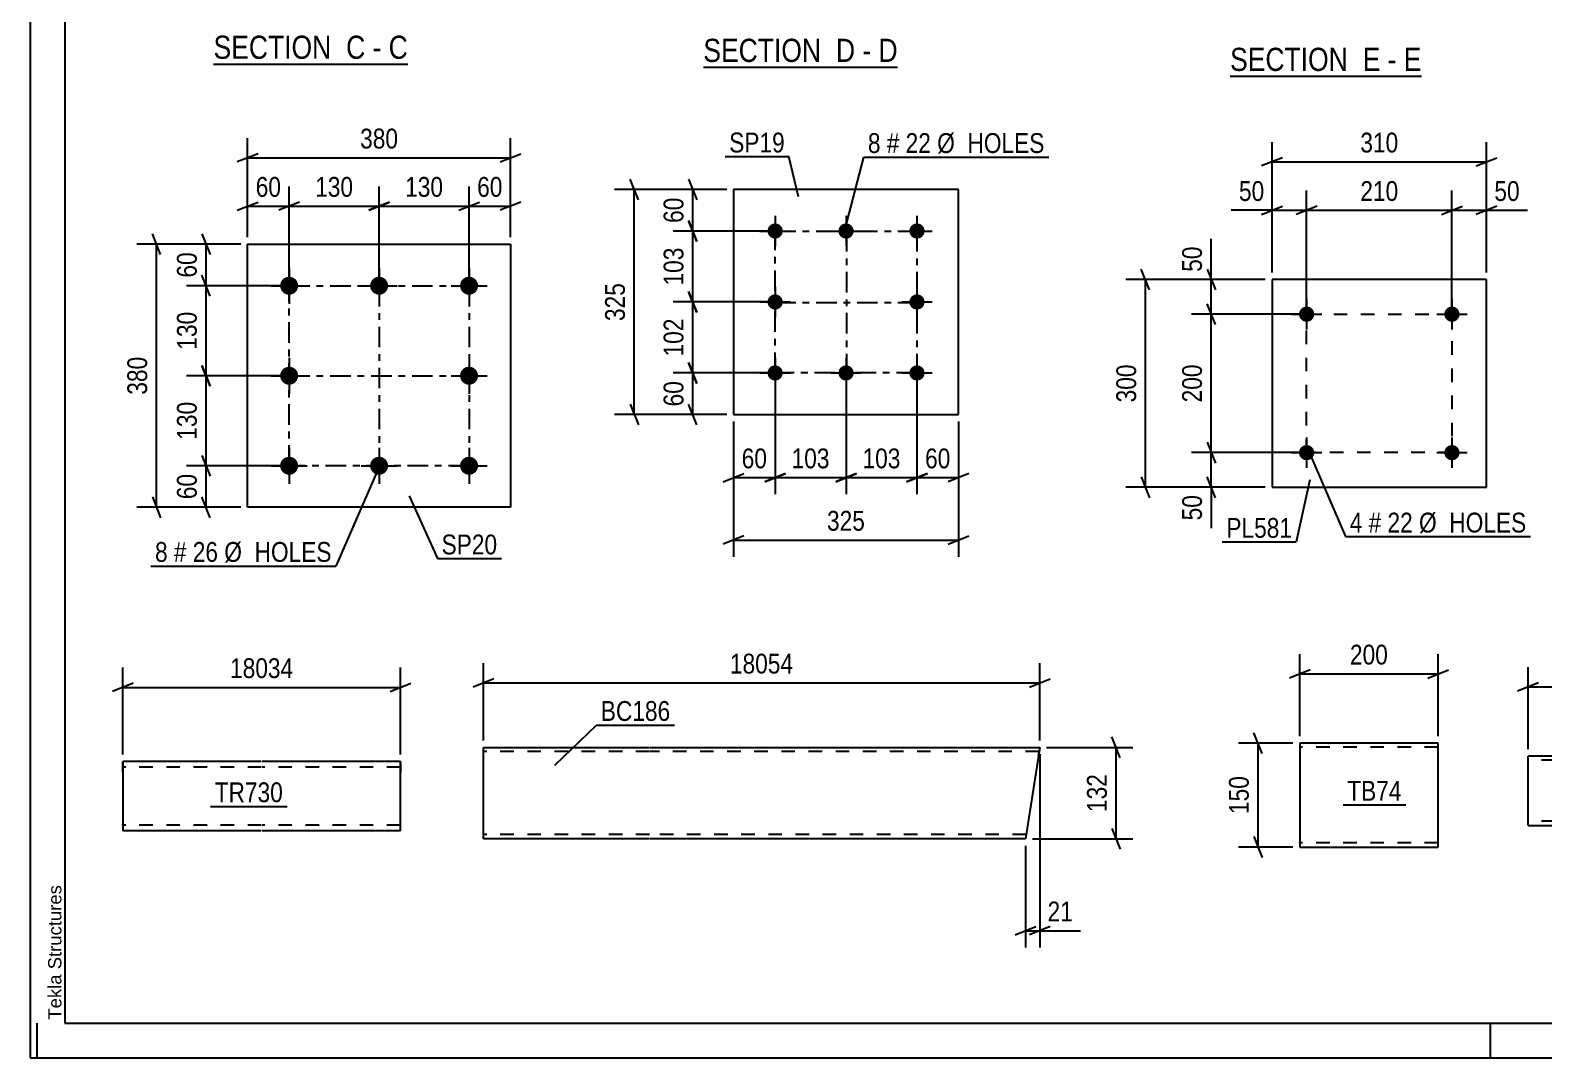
# Model space of a CAD drawing. Header units: millimetres. Extents: x 0 to 841, y 0 to 594.
# Drawn here: x 0 to 218.7, y 0 to 148.4 of the extents above; entities that cross this region are included whole.
import ezdxf

# ---------------------------------------------------------------- set-up
doc = ezdxf.new("R2010")
doc.units = ezdxf.units.MM
doc.linetypes.add('DXK_LINE_DOT2', pattern=[3.9198, 1.9599, -1.9599])
doc.linetypes.add('DXK_LINE_DOT3', pattern=[5.9187, 2.979, -0.9799, 0.9799, -0.9799])
doc.styles.add('Arial', font='ARIAL.TTF', dxfattribs={"height": 0.2})
doc.styles.add('Arial Narrow', font='ARIALN.TTF', dxfattribs={"height": 0.2})

# ---------------------------------------------------------------- blocks, each defined once
blk = doc.blocks.new('Unknown-318884897-18 - 10102')
at = {"color": 6, "linetype": 'Continuous'}
blk.add_line((173.39, 141.76), (201.04, 141.76), dxfattribs=at)
at = {"color": 0, "linetype": 'Continuous'}
blk.add_wipeout([(191.5, 142.51), (191.5, 146.01), (173.39, 146.01), (173.39, 142.51)], dxfattribs=at)
at = {"color": 7, "linetype": 'Continuous', "style": 'Arial Narrow'}
blk.add_text('SECTION ', height=3.34, dxfattribs=at).set_placement((173.39, 142.51))
at = {"color": 0, "linetype": 'Continuous'}
blk.add_wipeout([(195.1, 142.51), (195.1, 146.01), (192.55, 146.01), (192.55, 142.51)], dxfattribs=at)
at = {"color": 7, "linetype": 'Continuous', "style": 'Arial Narrow'}
blk.add_text('E', height=3.34, dxfattribs=at).set_placement((192.55, 142.51))
at = {"color": 0, "linetype": 'Continuous'}
blk.add_wipeout([(197.43, 142.51), (197.43, 146.01), (196.15, 146.01), (196.15, 142.51)], dxfattribs=at)
at = {"color": 7, "linetype": 'Continuous', "style": 'Arial Narrow'}
blk.add_text('-', height=3.34, dxfattribs=at).set_placement((196.15, 142.51))
at = {"color": 0, "linetype": 'Continuous'}
blk.add_wipeout([(201.04, 142.51), (201.04, 146.01), (198.48, 146.01), (198.48, 142.51)], dxfattribs=at)
at = {"color": 7, "linetype": 'Continuous', "style": 'Arial Narrow'}
blk.add_text('E', height=3.34, dxfattribs=at).set_placement((198.48, 142.51))
blk = doc.blocks.new('Unknown-318884897-1133')
at = {"color": 5, "linetype": 'Continuous'}
for p, q in [((0, 594), (0, 0)), ((5, 589), (5, 5)), ((1, 0), (1, 5)), ((5, 5), (836, 5)), ((211, 0), (211, 5)), ((0, 0), (841, 0))]:
    blk.add_line(p, q, dxfattribs=at)
at = {"color": 174, "linetype": 'Continuous', "style": 'Arial'}
blk.add_text('Tekla Structures', height=1.9102, rotation=90, dxfattribs=at).set_placement((4.5, 5.5))
blk = doc.blocks.new('Unknown-318884897-13 - 6899')
at = {"color": 6, "linetype": 'Continuous'}
blk.add_line((26.49, 143.51), (54.56, 143.51), dxfattribs=at)
at = {"color": 0, "linetype": 'Continuous'}
blk.add_wipeout([(44.6, 144.26), (44.6, 147.76), (26.49, 147.76), (26.49, 144.26)], dxfattribs=at)
at = {"color": 7, "linetype": 'Continuous', "style": 'Arial Narrow'}
blk.add_text('SECTION ', height=3.34, dxfattribs=at).set_placement((26.49, 144.26))
at = {"color": 0, "linetype": 'Continuous'}
blk.add_wipeout([(48.42, 144.26), (48.42, 147.76), (45.65, 147.76), (45.65, 144.26)], dxfattribs=at)
at = {"color": 7, "linetype": 'Continuous', "style": 'Arial Narrow'}
blk.add_text('C', height=3.34, dxfattribs=at).set_placement((45.65, 144.26))
at = {"color": 0, "linetype": 'Continuous'}
blk.add_wipeout([(50.74, 144.26), (50.74, 147.76), (49.47, 147.76), (49.47, 144.26)], dxfattribs=at)
at = {"color": 7, "linetype": 'Continuous', "style": 'Arial Narrow'}
blk.add_text('-', height=3.34, dxfattribs=at).set_placement((49.47, 144.26))
at = {"color": 0, "linetype": 'Continuous'}
blk.add_wipeout([(54.56, 144.26), (54.56, 147.76), (51.79, 147.76), (51.79, 144.26)], dxfattribs=at)
at = {"color": 7, "linetype": 'Continuous', "style": 'Arial Narrow'}
blk.add_text('C', height=3.34, dxfattribs=at).set_placement((51.79, 144.26))
blk = doc.blocks.new('Unknown-318884897-14 - 1571')
at = {"color": 6, "linetype": 'Continuous'}
blk.add_line((97.27, 143.06), (125.34, 143.06), dxfattribs=at)
at = {"color": 0, "linetype": 'Continuous'}
blk.add_wipeout([(115.38, 143.81), (115.38, 147.31), (97.27, 147.31), (97.27, 143.81)], dxfattribs=at)
at = {"color": 7, "linetype": 'Continuous', "style": 'Arial Narrow'}
blk.add_text('SECTION ', height=3.34, dxfattribs=at).set_placement((97.27, 143.81))
at = {"color": 0, "linetype": 'Continuous'}
blk.add_wipeout([(119.2, 143.81), (119.2, 147.31), (116.43, 147.31), (116.43, 143.81)], dxfattribs=at)
at = {"color": 7, "linetype": 'Continuous', "style": 'Arial Narrow'}
blk.add_text('D', height=3.34, dxfattribs=at).set_placement((116.43, 143.81))
at = {"color": 0, "linetype": 'Continuous'}
blk.add_wipeout([(121.53, 143.81), (121.53, 147.31), (120.25, 147.31), (120.25, 143.81)], dxfattribs=at)
at = {"color": 7, "linetype": 'Continuous', "style": 'Arial Narrow'}
blk.add_text('-', height=3.34, dxfattribs=at).set_placement((120.25, 143.81))
at = {"color": 0, "linetype": 'Continuous'}
blk.add_wipeout([(125.34, 143.81), (125.34, 147.31), (122.58, 147.31), (122.58, 143.81)], dxfattribs=at)
at = {"color": 7, "linetype": 'Continuous', "style": 'Arial Narrow'}
blk.add_text('D', height=3.34, dxfattribs=at).set_placement((122.58, 143.81))
blk = doc.blocks.new('Part-318884897-6656 - 6617')
at = {"color": 2, "linetype": 'Continuous'}
for p, q in [((31.41, 79.49), (31.41, 117.49)), ((31.41, 117.49), (69.41, 117.49)), ((69.41, 117.49), (69.41, 79.49)), ((69.41, 79.49), (31.41, 79.49))]:
    blk.add_line(p, q, dxfattribs=at)
blk = doc.blocks.new('Bolt-318884897-6651 - 6617')
at = {"linetype": 'Continuous'}
for points in [[(37.41, 112.79, -1), (37.41, 110.19, -1)], [(50.41, 112.79, -1), (50.41, 110.19, -1)], [(63.41, 112.79, -1), (63.41, 110.19, -1)], [(37.41, 99.79, -1), (37.41, 97.19, -1)], [(63.41, 99.79, -1), (63.41, 97.19, -1)], [(37.41, 86.79, -1), (37.41, 84.19, -1)], [(50.41, 86.79, -1), (50.41, 84.19, -1)], [(63.41, 86.79, -1), (63.41, 84.19, -1)]]:
    blk.add_hatch(color=1, dxfattribs=at).paths.add_polyline_path(points)
at = {"color": 1, "linetype": 'Continuous'}
for p, q in [((37.41, 114.09), (37.41, 108.89)), ((50.41, 114.09), (50.41, 108.89)), ((63.41, 114.09), (63.41, 108.89)), ((34.81, 111.49), (40.01, 111.49)), ((47.81, 111.49), (53.01, 111.49)), ((60.81, 111.49), (66.01, 111.49)), ((37.41, 101.09), (37.41, 95.89)), ((63.41, 101.09), (63.41, 95.89)), ((34.81, 98.49), (40.01, 98.49)), ((60.81, 98.49), (66.01, 98.49)), ((37.41, 88.09), (37.41, 82.89)), ((50.41, 88.09), (50.41, 82.89)), ((63.41, 88.09), (63.41, 82.89)), ((34.81, 85.49), (40.01, 85.49)), ((47.81, 85.49), (53.01, 85.49)), ((60.81, 85.49), (66.01, 85.49))]:
    blk.add_line(p, q, dxfattribs=at)
blk = doc.blocks.new('Part-318884897-6588 - 6584')
at = {"color": 2, "linetype": 'Continuous'}
for p, q in [((203.46, 45.43), (183.46, 45.43)), ((183.46, 45.43), (183.46, 30.52)), ((203.46, 31.63), (203.46, 45.43)), ((203.46, 30.43), (203.46, 31.63)), ((183.46, 30.52), (183.46, 30.43)), ((183.46, 30.43), (203.46, 30.43))]:
    blk.add_line(p, q, dxfattribs=at)
at = {"color": 7, "linetype": 'DXK_LINE_DOT2'}
for p, q in [((203.46, 44.83), (183.46, 44.83)), ((183.46, 31.03), (183.46, 31.08)), ((203.46, 31.03), (183.46, 31.03)), ((203.46, 31.08), (203.46, 31.4)), ((203.46, 31.03), (203.46, 31.08))]:
    blk.add_line(p, q, dxfattribs=at)
blk = doc.blocks.new('Part-318884897-10005 - 10004')
at = {"color": 2, "linetype": 'Continuous'}
for p, q in [((65.48, 43.62), (65.48, 44.82)), ((65.48, 44.82), (89.48, 44.82)), ((89.58, 44.82), (145.88, 44.82)), ((145.87, 44.73), (145.69, 43.62)), ((145.88, 44.82), (145.87, 44.73)), ((65.48, 31.71), (65.48, 43.62)), ((145.69, 43.62), (143.81, 31.62)), ((65.48, 31.62), (65.48, 31.71)), ((89.48, 31.62), (65.48, 31.62)), ((143.81, 31.62), (89.58, 31.62))]:
    blk.add_line(p, q, dxfattribs=at)
at = {"color": 7, "linetype": 'DXK_LINE_DOT2'}
for p, q in [((89.48, 44.22), (65.48, 44.22)), ((145.79, 44.22), (89.58, 44.22)), ((145.69, 43.62), (145.83, 44.47)), ((89.48, 32.22), (65.48, 32.22)), ((65.48, 31.71), (65.48, 31.62)), ((143.9, 32.22), (89.58, 32.22))]:
    blk.add_line(p, q, dxfattribs=at)
blk = doc.blocks.new('Bolt-318884897-6445 - 6411')
at = {"linetype": 'Continuous'}
for points in [[(107.64, 120.49, -1), (107.64, 118.29, -1)], [(117.89, 120.49, -1), (117.89, 118.29, -1)], [(128.14, 120.49, -1), (128.14, 118.29, -1)], [(107.64, 110.24, -1), (107.64, 108.04, -1)], [(128.14, 110.24, -1), (128.14, 108.04, -1)], [(107.64, 99.99, -1), (107.64, 97.79, -1)], [(117.89, 99.99, -1), (117.89, 97.79, -1)], [(128.14, 99.99, -1), (128.14, 97.79, -1)]]:
    blk.add_hatch(color=1, dxfattribs=at).paths.add_polyline_path(points)
at = {"color": 1, "linetype": 'Continuous'}
for p, q in [((107.64, 121.59), (107.64, 117.19)), ((117.89, 121.59), (117.89, 117.19)), ((128.14, 121.59), (128.14, 117.19)), ((105.44, 119.39), (109.84, 119.39)), ((115.69, 119.39), (120.09, 119.39)), ((125.94, 119.39), (130.34, 119.39)), ((107.64, 111.34), (107.64, 106.94)), ((128.14, 111.34), (128.14, 106.94)), ((105.44, 109.14), (109.84, 109.14)), ((125.94, 109.14), (130.34, 109.14)), ((107.64, 101.09), (107.64, 96.69)), ((117.89, 101.09), (117.89, 96.69)), ((128.14, 101.09), (128.14, 96.69)), ((105.44, 98.89), (109.84, 98.89)), ((115.69, 98.89), (120.09, 98.89)), ((125.94, 98.89), (130.34, 98.89))]:
    blk.add_line(p, q, dxfattribs=at)
blk = doc.blocks.new('Part-318884897-6450 - 6411')
at = {"color": 2, "linetype": 'Continuous'}
for p, q in [((101.64, 125.39), (101.64, 92.89)), ((134.14, 125.39), (101.64, 125.39)), ((134.14, 92.89), (134.14, 125.39)), ((101.64, 92.89), (134.14, 92.89))]:
    blk.add_line(p, q, dxfattribs=at)
blk = doc.blocks.new('Part-318884897-2173 - 2169')
at = {"color": 2, "linetype": 'Continuous'}
for p, q in [((13.39, 41.18), (13.39, 42.78)), ((13.39, 42.78), (13.39, 42.78)), ((33.39, 42.78), (13.39, 42.78)), ((53.49, 42.78), (33.49, 42.78)), ((53.49, 42.78), (53.49, 41.18)), ((13.39, 41.18), (13.39, 32.78)), ((53.49, 32.78), (53.49, 41.18)), ((13.39, 32.78), (13.39, 32.78)), ((33.39, 32.78), (13.39, 32.78)), ((53.49, 32.78), (33.49, 32.78))]:
    blk.add_line(p, q, dxfattribs=at)
at = {"color": 7, "linetype": 'DXK_LINE_DOT2'}
for p, q in [((13.39, 42.78), (13.39, 32.78)), ((13.39, 42.78), (13.39, 42.78)), ((33.39, 41.98), (13.39, 41.98)), ((13.39, 41.92), (13.39, 41.98)), ((13.39, 41.8), (13.39, 41.92)), ((13.39, 41.75), (13.39, 41.8)), ((13.39, 41.49), (13.39, 41.75)), ((53.49, 41.98), (33.49, 41.98)), ((53.49, 41.18), (53.49, 42.66)), ((13.39, 33.58), (13.39, 33.77)), ((33.39, 33.58), (13.39, 33.58)), ((53.49, 33.58), (33.49, 33.58)), ((53.49, 33.58), (53.49, 33.65)), ((13.39, 32.78), (13.39, 32.78))]:
    blk.add_line(p, q, dxfattribs=at)
blk = doc.blocks.new('Part-318884897-2126 - 2112')
at = {"color": 2, "linetype": 'Continuous'}
for p, q in [((236.04, 43.55), (216.44, 43.55)), ((216.44, 33.64), (216.44, 43.55)), ((236.04, 43.55), (236.04, 34.75)), ((216.44, 33.64), (216.44, 33.55)), ((216.44, 33.55), (236.04, 33.55)), ((236.04, 33.55), (236.04, 34.75))]:
    blk.add_line(p, q, dxfattribs=at)
at = {"color": 7, "linetype": 'DXK_LINE_DOT2'}
for p, q in [((236.04, 42.95), (216.44, 42.95)), ((216.44, 34.15), (216.44, 34.19)), ((236.04, 34.15), (216.44, 34.15)), ((236.04, 34.19), (236.04, 34.52)), ((236.04, 34.15), (236.04, 34.19))]:
    blk.add_line(p, q, dxfattribs=at)
blk = doc.blocks.new('Part-318884897-1908 - 1892')
at = {"color": 2, "linetype": 'Continuous'}
for p, q in [((210.45, 112.38), (179.45, 112.38)), ((179.45, 112.38), (179.45, 82.38)), ((210.45, 82.38), (210.45, 112.38)), ((179.45, 82.38), (210.45, 82.38))]:
    blk.add_line(p, q, dxfattribs=at)
blk = doc.blocks.new('Bolt-318884897-1941 - 1892')
at = {"linetype": 'Continuous'}
for points in [[(185.55, 87.38, -1), (183.35, 87.38, -1)], [(206.55, 87.38, -1), (204.35, 87.38, -1)]]:
    blk.add_hatch(color=1, dxfattribs=at).paths.add_polyline_path(points)
at = {"color": 1, "linetype": 'Continuous'}
for p, q in [((184.45, 89.58), (184.45, 85.18)), ((205.45, 89.58), (205.45, 85.18)), ((182.25, 87.38), (186.65, 87.38)), ((203.25, 87.38), (207.65, 87.38))]:
    blk.add_line(p, q, dxfattribs=at)
blk = doc.blocks.new('Bolt-318884897-1946 - 1892')
at = {"linetype": 'Continuous'}
for points in [[(185.55, 107.38, -1), (183.35, 107.38, -1)], [(206.55, 107.38, -1), (204.35, 107.38, -1)]]:
    blk.add_hatch(color=1, dxfattribs=at).paths.add_polyline_path(points)
at = {"color": 1, "linetype": 'Continuous'}
for p, q in [((184.45, 109.58), (184.45, 105.18)), ((205.45, 109.58), (205.45, 105.18)), ((182.25, 107.38), (186.65, 107.38)), ((203.25, 107.38), (207.65, 107.38))]:
    blk.add_line(p, q, dxfattribs=at)
blk = doc.blocks.new('Rectangle-318884897-6743 - 6617')
at = {"color": 1, "linetype": 'DXK_LINE_DOT3'}
blk.add_lwpolyline([(37.41, 111.49), (63.41, 111.49), (63.41, 85.49), (37.41, 85.49), (37.41, 111.49)], close=True, dxfattribs=at)
blk = doc.blocks.new('Rectangle-318884897-6537 - 6411')
at = {"color": 1, "linetype": 'DXK_LINE_DOT3'}
blk.add_lwpolyline([(107.64, 119.39), (128.14, 119.39), (128.14, 98.89), (107.64, 98.89), (107.64, 119.39)], close=True, dxfattribs=at)
blk = doc.blocks.new('Rectangle-318884897-2055 - 1892')
at = {"color": 1, "linetype": 'DXK_LINE_DOT2'}
blk.add_lwpolyline([(184.45, 107.38), (205.45, 107.38), (205.45, 87.38), (184.45, 87.38), (184.45, 107.38)], close=True, dxfattribs=at)
blk = doc.blocks.new('Line-318884897-6729 - 6617')
at = {"color": 1, "linetype": 'DXK_LINE_DOT3'}
blk.add_line((50.41, 111.49), (50.41, 85.49), dxfattribs=at)
blk = doc.blocks.new('Line-318884897-6523 - 6411')
at = {"color": 1, "linetype": 'DXK_LINE_DOT3'}
blk.add_line((117.94, 119.39), (117.94, 98.89), dxfattribs=at)
blk = doc.blocks.new('Line-318884897-6736 - 6617')
at = {"color": 1, "linetype": 'DXK_LINE_DOT3'}
blk.add_line((37.41, 98.49), (63.41, 98.49), dxfattribs=at)
blk = doc.blocks.new('Line-318884897-6530 - 6411')
at = {"color": 1, "linetype": 'DXK_LINE_DOT3'}
blk.add_line((107.64, 109.09), (128.14, 109.09), dxfattribs=at)
blk = doc.blocks.new('StraightDimension-318884897-6658 - 6617')
at = {"color": 7, "linetype": 'Continuous'}
for p, q in [((31.41, 118.49), (31.41, 132.81)), ((69.41, 118.49), (69.41, 132.81)), ((32.91, 130.56), (29.91, 129.36)), ((31.41, 129.96), (69.41, 129.96)), ((67.91, 129.36), (70.91, 130.56))]:
    blk.add_line(p, q, dxfattribs=at)
at = {"color": 0}
blk.add_wipeout([(53.75, 130.71), (53.75, 134.91), (47.07, 134.91), (47.07, 130.71)], dxfattribs=at)
at = {"color": 3, "style": 'Arial Narrow'}
blk.add_text('380', height=2.863, dxfattribs=at).set_placement((47.67, 131.31))
blk = doc.blocks.new('StraightDimension-318884897-6669 - 6617')
at = {"color": 7, "linetype": 'Continuous'}
for p, q in [((63.41, 112.49), (63.41, 125.83)), ((69.41, 118.49), (69.41, 125.83)), ((61.91, 122.38), (64.91, 123.58)), ((63.41, 122.98), (69.41, 122.98)), ((70.91, 123.58), (67.91, 122.38))]:
    blk.add_line(p, q, dxfattribs=at)
at = {"color": 0}
blk.add_wipeout([(68.84, 123.73), (68.84, 127.93), (63.98, 127.93), (63.98, 123.73)], dxfattribs=at)
at = {"color": 3, "style": 'Arial Narrow'}
blk.add_text('60', height=2.863, dxfattribs=at).set_placement((64.58, 124.33))
blk = doc.blocks.new('StraightDimension-318884897-6679 - 6617')
at = {"color": 7, "linetype": 'Continuous'}
for p, q in [((31.41, 118.49), (31.41, 125.83)), ((37.41, 112.49), (37.41, 125.83)), ((29.91, 122.38), (32.91, 123.58)), ((31.41, 122.98), (37.41, 122.98)), ((38.91, 123.58), (35.91, 122.38))]:
    blk.add_line(p, q, dxfattribs=at)
at = {"color": 0}
blk.add_wipeout([(36.84, 123.73), (36.84, 127.93), (31.98, 127.93), (31.98, 123.73)], dxfattribs=at)
at = {"color": 3, "style": 'Arial Narrow'}
blk.add_text('60', height=2.863, dxfattribs=at).set_placement((32.58, 124.33))
blk = doc.blocks.new('StraightDimension-318884897-6694 - 6617')
at = {"color": 7, "linetype": 'Continuous'}
for p, q in [((18.84, 115.99), (17.64, 118.99)), ((30.41, 117.49), (15.39, 117.49)), ((18.24, 79.49), (18.24, 117.49)), ((17.64, 80.99), (18.84, 77.99)), ((30.41, 79.49), (15.39, 79.49))]:
    blk.add_line(p, q, dxfattribs=at)
at = {"color": 0}
blk.add_wipeout([(17.49, 101.83), (13.29, 101.83), (13.29, 95.15), (17.49, 95.15)], dxfattribs=at)
at = {"color": 3, "style": 'Arial Narrow'}
blk.add_text('380', height=2.863, rotation=90.0002, dxfattribs=at).set_placement((16.89, 95.75))
blk = doc.blocks.new('StraightDimension-318884897-6705 - 6617')
at = {"color": 7, "linetype": 'Continuous'}
for p, q in [((24.81, 118.99), (26.01, 115.99)), ((30.41, 117.49), (22.56, 117.49)), ((25.41, 111.49), (25.41, 117.49)), ((26.01, 109.99), (24.81, 112.99)), ((36.41, 111.49), (22.56, 111.49))]:
    blk.add_line(p, q, dxfattribs=at)
at = {"color": 0}
blk.add_wipeout([(24.66, 116.92), (20.46, 116.92), (20.46, 112.06), (24.66, 112.06)], dxfattribs=at)
at = {"color": 3, "style": 'Arial Narrow'}
blk.add_text('60', height=2.863, rotation=90.0002, dxfattribs=at).set_placement((24.06, 112.66))
blk = doc.blocks.new('StraightDimension-318884897-6715 - 6617')
at = {"color": 7, "linetype": 'Continuous'}
for p, q in [((36.41, 85.49), (22.56, 85.49)), ((24.81, 86.99), (26.01, 83.99)), ((25.41, 79.49), (25.41, 85.49)), ((26.01, 77.99), (24.81, 80.99)), ((30.41, 79.49), (22.56, 79.49))]:
    blk.add_line(p, q, dxfattribs=at)
at = {"color": 0}
blk.add_wipeout([(24.66, 84.92), (20.46, 84.92), (20.46, 80.06), (24.66, 80.06)], dxfattribs=at)
at = {"color": 3, "style": 'Arial Narrow'}
blk.add_text('60', height=2.863, rotation=90.0002, dxfattribs=at).set_placement((24.06, 80.66))
blk = doc.blocks.new('StraightDimension-318884897-9591 - 6617')
at = {"color": 7, "linetype": 'Continuous'}
for p, q in [((37.41, 112.49), (37.41, 125.83)), ((50.41, 112.49), (50.41, 125.83)), ((38.91, 123.58), (35.91, 122.38)), ((37.41, 122.98), (50.41, 122.98)), ((48.91, 122.38), (51.91, 123.58))]:
    blk.add_line(p, q, dxfattribs=at)
at = {"color": 0}
blk.add_wipeout([(47.25, 123.73), (47.25, 127.93), (40.57, 127.93), (40.57, 123.73)], dxfattribs=at)
at = {"color": 3, "style": 'Arial Narrow'}
blk.add_text('130', height=2.863, dxfattribs=at).set_placement((41.17, 124.33))
blk = doc.blocks.new('StraightDimension-318884897-9593 - 6617')
at = {"color": 7, "linetype": 'Continuous'}
for p, q in [((50.41, 112.49), (50.41, 125.83)), ((63.41, 112.49), (63.41, 125.83)), ((51.91, 123.58), (48.91, 122.38)), ((50.41, 122.98), (63.41, 122.98)), ((61.91, 122.38), (64.91, 123.58))]:
    blk.add_line(p, q, dxfattribs=at)
at = {"color": 0}
blk.add_wipeout([(60.25, 123.73), (60.25, 127.93), (53.57, 127.93), (53.57, 123.73)], dxfattribs=at)
at = {"color": 3, "style": 'Arial Narrow'}
blk.add_text('130', height=2.863, dxfattribs=at).set_placement((54.17, 124.33))
blk = doc.blocks.new('StraightDimension-318884897-9613 - 6617')
at = {"color": 7, "linetype": 'Continuous'}
for p, q in [((36.41, 98.49), (22.56, 98.49)), ((26.01, 96.99), (24.81, 99.99)), ((25.41, 85.49), (25.41, 98.49)), ((36.41, 85.49), (22.56, 85.49)), ((24.81, 86.99), (26.01, 83.99))]:
    blk.add_line(p, q, dxfattribs=at)
at = {"color": 0}
blk.add_wipeout([(24.66, 95.33), (20.46, 95.33), (20.46, 88.65), (24.66, 88.65)], dxfattribs=at)
at = {"color": 3, "style": 'Arial Narrow'}
blk.add_text('130', height=2.863, rotation=90.0002, dxfattribs=at).set_placement((24.06, 89.25))
blk = doc.blocks.new('StraightDimension-318884897-9615 - 6617')
at = {"color": 7, "linetype": 'Continuous'}
for p, q in [((26.01, 109.99), (24.81, 112.99)), ((36.41, 111.49), (22.56, 111.49)), ((25.41, 98.49), (25.41, 111.49)), ((36.41, 98.49), (22.56, 98.49)), ((24.81, 99.99), (26.01, 96.99))]:
    blk.add_line(p, q, dxfattribs=at)
at = {"color": 0}
blk.add_wipeout([(24.66, 108.33), (20.46, 108.33), (20.46, 101.65), (24.66, 101.65)], dxfattribs=at)
at = {"color": 3, "style": 'Arial Narrow'}
blk.add_text('130', height=2.863, rotation=90.0002, dxfattribs=at).set_placement((24.06, 102.25))
blk = doc.blocks.new('StraightDimension-318884897-6591 - 6584')
at = {"color": 7, "linetype": 'Continuous'}
for p, q in [((178.04, 43.93), (176.84, 46.93)), ((182.46, 45.43), (174.59, 45.43)), ((177.44, 30.43), (177.44, 45.43)), ((176.84, 31.93), (178.04, 28.93)), ((182.46, 30.43), (174.59, 30.43))]:
    blk.add_line(p, q, dxfattribs=at)
at = {"color": 0}
blk.add_wipeout([(176.69, 41.27), (172.49, 41.27), (172.49, 34.59), (176.69, 34.59)], dxfattribs=at)
at = {"color": 3, "style": 'Arial Narrow'}
blk.add_text('150', height=2.863, rotation=90.0002, dxfattribs=at).set_placement((176.09, 35.19))
blk = doc.blocks.new('StraightDimension-318884897-6602 - 6584')
at = {"color": 7, "linetype": 'Continuous'}
for p, q in [((183.46, 46.43), (183.46, 58.28)), ((203.46, 46.43), (203.46, 58.28)), ((184.96, 56.03), (181.96, 54.83)), ((183.46, 55.43), (203.46, 55.43)), ((201.96, 54.83), (204.96, 56.03))]:
    blk.add_line(p, q, dxfattribs=at)
at = {"color": 0}
blk.add_wipeout([(196.8, 56.18), (196.8, 60.38), (190.11, 60.38), (190.11, 56.18)], dxfattribs=at)
at = {"color": 3, "style": 'Arial Narrow'}
blk.add_text('200', height=2.863, dxfattribs=at).set_placement((190.71, 56.78))
blk = doc.blocks.new('StraightDimension-318884897-10038 - 10004')
at = {"color": 7, "linetype": 'Continuous'}
for p, q in [((157.52, 43.32), (156.32, 46.32)), ((146.88, 44.82), (159.32, 44.82)), ((156.92, 31.62), (156.92, 44.82)), ((156.32, 33.12), (157.52, 30.12)), ((144.81, 31.62), (159.32, 31.62))]:
    blk.add_line(p, q, dxfattribs=at)
at = {"color": 0}
blk.add_wipeout([(156.17, 41.56), (151.97, 41.56), (151.97, 34.88), (156.17, 34.88)], dxfattribs=at)
at = {"color": 3, "style": 'Arial Narrow'}
blk.add_text('132', height=2.863, rotation=90.0002, dxfattribs=at).set_placement((155.57, 35.48))
blk = doc.blocks.new('StraightDimension-318884897-10012 - 10004')
at = {"color": 7, "linetype": 'Continuous'}
for p, q in [((65.48, 45.82), (65.48, 56.98)), ((145.88, 45.82), (145.88, 56.98)), ((66.98, 54.73), (63.98, 53.53)), ((144.38, 53.53), (147.38, 54.73)), ((65.48, 54.13), (145.88, 54.13))]:
    blk.add_line(p, q, dxfattribs=at)
at = {"color": 0}
blk.add_wipeout([(110.85, 54.88), (110.85, 59.08), (100.51, 59.08), (100.51, 54.88)], dxfattribs=at)
at = {"color": 3, "style": 'Arial Narrow'}
blk.add_text('18054', height=2.863, dxfattribs=at).set_placement((101.11, 55.48))
blk = doc.blocks.new('StraightDimension-318884897-10023 - 10004')
at = {"color": 7, "linetype": 'Continuous'}
for p, q in [((145.88, 43.82), (145.88, 15.94)), ((143.81, 30.62), (143.81, 15.94)), ((142.31, 17.74), (145.31, 18.94)), ((143.81, 18.34), (145.88, 18.34)), ((147.38, 18.94), (144.38, 17.74))]:
    blk.add_line(p, q, dxfattribs=at)
at = {"color": 0}
blk.add_wipeout([(151.26, 19.09), (151.26, 23.29), (146.41, 23.29), (146.41, 19.09)], dxfattribs=at)
at = {"color": 7, "linetype": 'Continuous'}
blk.add_line((145.88, 18.34), (151.79, 18.34), dxfattribs=at)
blk.add_line((145.88, 18.34), (151.79, 18.34), dxfattribs=at)
at = {"color": 3, "style": 'Arial Narrow'}
blk.add_text('21', height=2.863, dxfattribs=at).set_placement((147.01, 19.69))
blk = doc.blocks.new('StraightDimension-318884897-6463 - 6411')
at = {"color": 7, "linetype": 'Continuous'}
for p, q in [((107.64, 97.89), (107.64, 81.37)), ((101.64, 91.89), (101.64, 81.37)), ((100.14, 83.17), (103.14, 84.37)), ((101.64, 83.77), (107.64, 83.77)), ((109.14, 84.37), (106.14, 83.17))]:
    blk.add_line(p, q, dxfattribs=at)
at = {"color": 0}
blk.add_wipeout([(107.06, 84.52), (107.06, 88.72), (102.21, 88.72), (102.21, 84.52)], dxfattribs=at)
at = {"color": 3, "style": 'Arial Narrow'}
blk.add_text('60', height=2.863, dxfattribs=at).set_placement((102.81, 85.12))
blk = doc.blocks.new('StraightDimension-318884897-6473 - 6411')
at = {"color": 7, "linetype": 'Continuous'}
for p, q in [((128.14, 97.89), (128.14, 81.37)), ((134.14, 91.89), (134.14, 81.37)), ((126.64, 83.17), (129.64, 84.37)), ((128.14, 83.77), (134.14, 83.77)), ((135.64, 84.37), (132.64, 83.17))]:
    blk.add_line(p, q, dxfattribs=at)
at = {"color": 0}
blk.add_wipeout([(133.56, 84.52), (133.56, 88.72), (128.71, 88.72), (128.71, 84.52)], dxfattribs=at)
at = {"color": 3, "style": 'Arial Narrow'}
blk.add_text('60', height=2.863, dxfattribs=at).set_placement((129.31, 85.12))
blk = doc.blocks.new('StraightDimension-318884897-6452 - 6411')
at = {"color": 7, "linetype": 'Continuous'}
for p, q in [((87.88, 123.89), (86.68, 126.89)), ((100.64, 125.39), (84.43, 125.39)), ((87.28, 92.89), (87.28, 125.39)), ((86.68, 94.39), (87.88, 91.39)), ((100.64, 92.89), (84.43, 92.89))]:
    blk.add_line(p, q, dxfattribs=at)
at = {"color": 0}
blk.add_wipeout([(86.53, 112.48), (82.33, 112.48), (82.33, 105.79), (86.53, 105.79)], dxfattribs=at)
at = {"color": 3, "style": 'Arial Narrow'}
blk.add_text('325', height=2.863, rotation=90.0002, dxfattribs=at).set_placement((85.93, 106.39))
blk = doc.blocks.new('StraightDimension-318884897-6488 - 6411')
at = {"color": 7, "linetype": 'Continuous'}
for p, q in [((101.64, 91.89), (101.64, 72.36)), ((134.14, 91.89), (134.14, 72.36)), ((103.14, 75.36), (100.14, 74.16)), ((101.64, 74.76), (134.14, 74.76)), ((132.64, 74.16), (135.64, 75.36))]:
    blk.add_line(p, q, dxfattribs=at)
at = {"color": 0}
blk.add_wipeout([(121.23, 75.51), (121.23, 79.71), (114.54, 79.71), (114.54, 75.51)], dxfattribs=at)
at = {"color": 3, "style": 'Arial Narrow'}
blk.add_text('325', height=2.863, dxfattribs=at).set_placement((115.14, 76.11))
blk = doc.blocks.new('StraightDimension-318884897-6503 - 6411')
at = {"color": 7, "linetype": 'Continuous'}
for p, q in [((106.64, 98.89), (92.89, 98.89)), ((95.14, 100.39), (96.34, 97.39)), ((95.74, 92.89), (95.74, 98.89)), ((96.34, 91.39), (95.14, 94.39)), ((100.64, 92.89), (92.89, 92.89))]:
    blk.add_line(p, q, dxfattribs=at)
at = {"color": 0}
blk.add_wipeout([(94.99, 98.31), (90.79, 98.31), (90.79, 93.46), (94.99, 93.46)], dxfattribs=at)
at = {"color": 3, "style": 'Arial Narrow'}
blk.add_text('60', height=2.863, rotation=90.0002, dxfattribs=at).set_placement((94.39, 94.06))
blk = doc.blocks.new('StraightDimension-318884897-9637 - 6411')
at = {"color": 7, "linetype": 'Continuous'}
for p, q in [((117.89, 97.89), (117.89, 81.37)), ((128.14, 97.89), (128.14, 81.37)), ((116.39, 83.17), (119.39, 84.37)), ((117.89, 83.77), (128.14, 83.77)), ((129.64, 84.37), (126.64, 83.17))]:
    blk.add_line(p, q, dxfattribs=at)
at = {"color": 0}
blk.add_wipeout([(126.35, 84.52), (126.35, 88.72), (119.67, 88.72), (119.67, 84.52)], dxfattribs=at)
at = {"color": 3, "style": 'Arial Narrow'}
blk.add_text('103', height=2.863, dxfattribs=at).set_placement((120.27, 85.12))
blk = doc.blocks.new('StraightDimension-318884897-6513 - 6411')
at = {"color": 7, "linetype": 'Continuous'}
for p, q in [((95.14, 126.89), (96.34, 123.89)), ((100.64, 125.39), (92.89, 125.39)), ((95.74, 119.39), (95.74, 125.39)), ((96.34, 117.89), (95.14, 120.89)), ((106.64, 119.39), (92.89, 119.39))]:
    blk.add_line(p, q, dxfattribs=at)
at = {"color": 0}
blk.add_wipeout([(94.99, 124.81), (90.79, 124.81), (90.79, 119.96), (94.99, 119.96)], dxfattribs=at)
at = {"color": 3, "style": 'Arial Narrow'}
blk.add_text('60', height=2.863, rotation=90.0002, dxfattribs=at).set_placement((94.39, 120.56))
blk = doc.blocks.new('StraightDimension-318884897-9635 - 6411')
at = {"color": 7, "linetype": 'Continuous'}
for p, q in [((107.64, 97.89), (107.64, 81.37)), ((117.89, 97.89), (117.89, 81.37)), ((106.14, 83.17), (109.14, 84.37)), ((107.64, 83.77), (117.89, 83.77)), ((119.39, 84.37), (116.39, 83.17))]:
    blk.add_line(p, q, dxfattribs=at)
at = {"color": 0}
blk.add_wipeout([(116.1, 84.52), (116.1, 88.72), (109.42, 88.72), (109.42, 84.52)], dxfattribs=at)
at = {"color": 3, "style": 'Arial Narrow'}
blk.add_text('103', height=2.863, dxfattribs=at).set_placement((110.02, 85.12))
blk = doc.blocks.new('StraightDimension-318884897-9657 - 6411')
at = {"color": 7, "linetype": 'Continuous'}
for p, q in [((95.14, 110.64), (96.34, 107.64)), ((106.64, 109.14), (92.89, 109.14)), ((95.74, 98.89), (95.74, 109.14)), ((106.64, 98.89), (92.89, 98.89)), ((96.34, 97.39), (95.14, 100.39))]:
    blk.add_line(p, q, dxfattribs=at)
at = {"color": 0}
blk.add_wipeout([(94.99, 107.35), (90.79, 107.35), (90.79, 100.67), (94.99, 100.67)], dxfattribs=at)
at = {"color": 3, "style": 'Arial Narrow'}
blk.add_text('102', height=2.863, rotation=90.0002, dxfattribs=at).set_placement((94.39, 101.27))
blk = doc.blocks.new('StraightDimension-318884897-9659 - 6411')
at = {"color": 7, "linetype": 'Continuous'}
for p, q in [((95.14, 120.89), (96.34, 117.89)), ((106.64, 119.39), (92.89, 119.39)), ((95.74, 109.14), (95.74, 119.39)), ((96.34, 107.64), (95.14, 110.64)), ((106.64, 109.14), (92.89, 109.14))]:
    blk.add_line(p, q, dxfattribs=at)
at = {"color": 0}
blk.add_wipeout([(94.99, 117.6), (90.79, 117.6), (90.79, 110.92), (94.99, 110.92)], dxfattribs=at)
at = {"color": 3, "style": 'Arial Narrow'}
blk.add_text('103', height=2.863, rotation=90.0002, dxfattribs=at).set_placement((94.39, 111.52))
blk = doc.blocks.new('StraightDimension-318884897-2252 - 2169')
at = {"color": 7, "linetype": 'Continuous'}
for p, q in [((13.39, 43.78), (13.39, 56.33)), ((53.49, 43.78), (53.49, 56.33)), ((14.89, 54.08), (11.89, 52.88)), ((13.39, 53.48), (53.49, 53.48)), ((51.99, 52.88), (54.99, 54.08))]:
    blk.add_line(p, q, dxfattribs=at)
at = {"color": 0}
blk.add_wipeout([(38.61, 54.23), (38.61, 58.43), (28.27, 58.43), (28.27, 54.23)], dxfattribs=at)
at = {"color": 3, "style": 'Arial Narrow'}
blk.add_text('18034', height=2.863, dxfattribs=at).set_placement((28.87, 54.83))
blk = doc.blocks.new('StraightDimension-318884897-2128 - 2112')
at = {"color": 7, "linetype": 'Continuous'}
for p, q in [((216.44, 44.55), (216.44, 56.4)), ((236.04, 44.55), (236.04, 56.4)), ((217.94, 54.15), (214.94, 52.95)), ((216.44, 53.55), (236.04, 53.55)), ((234.54, 52.95), (237.54, 54.15))]:
    blk.add_line(p, q, dxfattribs=at)
at = {"color": 0}
blk.add_wipeout([(229.58, 54.3), (229.58, 58.5), (222.89, 58.5), (222.89, 54.3)], dxfattribs=at)
at = {"color": 3, "style": 'Arial Narrow'}
blk.add_text('196', height=2.863, dxfattribs=at).set_placement((223.49, 54.9))
blk = doc.blocks.new('StraightDimension-318884897-1991 - 1892')
at = {"color": 7, "linetype": 'Continuous'}
for p, q in [((161.76, 110.88), (160.56, 113.88)), ((178.45, 112.38), (158.31, 112.38)), ((161.16, 82.38), (161.16, 112.38)), ((160.56, 83.88), (161.76, 80.88)), ((178.45, 82.38), (158.31, 82.38))]:
    blk.add_line(p, q, dxfattribs=at)
at = {"color": 0}
blk.add_wipeout([(160.41, 100.72), (156.21, 100.72), (156.21, 94.04), (160.41, 94.04)], dxfattribs=at)
at = {"color": 3, "style": 'Arial Narrow'}
blk.add_text('300', height=2.863, rotation=90.0002, dxfattribs=at).set_placement((159.81, 94.64))
blk = doc.blocks.new('StraightDimension-318884897-1948 - 1892')
at = {"color": 7, "linetype": 'Continuous'}
for p, q in [((170.07, 113.88), (171.27, 110.88)), ((178.45, 112.38), (167.82, 112.38)), ((170.67, 107.38), (170.67, 112.38)), ((183.45, 107.38), (167.82, 107.38)), ((171.27, 105.88), (170.07, 108.88))]:
    blk.add_line(p, q, dxfattribs=at)
at = {"color": 0}
blk.add_wipeout([(169.92, 117.76), (165.72, 117.76), (165.72, 112.9), (169.92, 112.9)], dxfattribs=at)
at = {"color": 7, "linetype": 'Continuous'}
blk.add_line((170.67, 112.38), (170.67, 118.28), dxfattribs=at)
blk.add_line((170.67, 112.38), (170.67, 118.28), dxfattribs=at)
at = {"color": 3, "style": 'Arial Narrow'}
blk.add_text('50', height=2.863, rotation=90.0002, dxfattribs=at).set_placement((169.32, 113.5))
blk = doc.blocks.new('StraightDimension-318884897-1961 - 1892')
at = {"color": 7, "linetype": 'Continuous'}
for p, q in [((183.45, 107.38), (167.82, 107.38)), ((171.27, 105.88), (170.07, 108.88)), ((170.67, 87.38), (170.67, 107.38)), ((170.07, 88.88), (171.27, 85.88)), ((183.45, 87.38), (167.82, 87.38))]:
    blk.add_line(p, q, dxfattribs=at)
at = {"color": 0}
blk.add_wipeout([(169.92, 100.72), (165.72, 100.72), (165.72, 94.04), (169.92, 94.04)], dxfattribs=at)
at = {"color": 3, "style": 'Arial Narrow'}
blk.add_text('200', height=2.863, rotation=90.0002, dxfattribs=at).set_placement((169.32, 94.64))
blk = doc.blocks.new('StraightDimension-318884897-1977 - 1892')
at = {"color": 7, "linetype": 'Continuous'}
for p, q in [((170.07, 88.88), (171.27, 85.88)), ((183.45, 87.38), (167.82, 87.38)), ((170.67, 82.38), (170.67, 87.38)), ((171.27, 80.88), (170.07, 83.88)), ((178.45, 82.38), (167.82, 82.38))]:
    blk.add_line(p, q, dxfattribs=at)
at = {"color": 0}
blk.add_wipeout([(169.92, 81.85), (165.72, 81.85), (165.72, 77), (169.92, 77)], dxfattribs=at)
at = {"color": 7, "linetype": 'Continuous'}
blk.add_line((170.67, 82.38), (170.67, 76.47), dxfattribs=at)
blk.add_line((170.67, 82.38), (170.67, 76.47), dxfattribs=at)
at = {"color": 3, "style": 'Arial Narrow'}
blk.add_text('50', height=2.863, rotation=90.0002, dxfattribs=at).set_placement((169.32, 77.6))
blk = doc.blocks.new('StraightDimension-318884897-2002 - 1892')
at = {"color": 7, "linetype": 'Continuous'}
for p, q in [((179.45, 113.38), (179.45, 132.23)), ((210.45, 113.38), (210.45, 132.23)), ((180.95, 129.98), (177.95, 128.78)), ((179.45, 129.38), (210.45, 129.38)), ((208.95, 128.78), (211.95, 129.98))]:
    blk.add_line(p, q, dxfattribs=at)
at = {"color": 0}
blk.add_wipeout([(198.3, 130.13), (198.3, 134.33), (191.61, 134.33), (191.61, 130.13)], dxfattribs=at)
at = {"color": 3, "style": 'Arial Narrow'}
blk.add_text('310', height=2.863, dxfattribs=at).set_placement((192.21, 130.73))
blk = doc.blocks.new('StraightDimension-318884897-2013 - 1892')
at = {"color": 7, "linetype": 'Continuous'}
for p, q in [((205.45, 108.38), (205.45, 125.23)), ((210.45, 113.38), (210.45, 125.23)), ((203.95, 121.78), (206.95, 122.98)), ((211.95, 122.98), (208.95, 121.78)), ((205.45, 122.38), (210.45, 122.38))]:
    blk.add_line(p, q, dxfattribs=at)
at = {"color": 0}
blk.add_wipeout([(215.83, 123.13), (215.83, 127.33), (210.98, 127.33), (210.98, 123.13)], dxfattribs=at)
at = {"color": 7, "linetype": 'Continuous'}
blk.add_line((210.45, 122.38), (216.36, 122.38), dxfattribs=at)
blk.add_line((210.45, 122.38), (216.36, 122.38), dxfattribs=at)
at = {"color": 3, "style": 'Arial Narrow'}
blk.add_text('50', height=2.863, dxfattribs=at).set_placement((211.58, 123.73))
blk = doc.blocks.new('StraightDimension-318884897-2026 - 1892')
at = {"color": 7, "linetype": 'Continuous'}
for p, q in [((184.45, 108.38), (184.45, 125.23)), ((205.45, 108.38), (205.45, 125.23)), ((185.95, 122.98), (182.95, 121.78)), ((203.95, 121.78), (206.95, 122.98)), ((184.45, 122.38), (205.45, 122.38))]:
    blk.add_line(p, q, dxfattribs=at)
at = {"color": 0}
blk.add_wipeout([(198.3, 123.13), (198.3, 127.33), (191.61, 127.33), (191.61, 123.13)], dxfattribs=at)
at = {"color": 3, "style": 'Arial Narrow'}
blk.add_text('210', height=2.863, dxfattribs=at).set_placement((192.21, 123.73))
blk = doc.blocks.new('StraightDimension-318884897-2042 - 1892')
at = {"color": 7, "linetype": 'Continuous'}
for p, q in [((179.45, 113.38), (179.45, 125.23)), ((184.45, 108.38), (184.45, 125.23)), ((177.95, 121.78), (180.95, 122.98)), ((185.95, 122.98), (182.95, 121.78)), ((179.45, 122.38), (184.45, 122.38))]:
    blk.add_line(p, q, dxfattribs=at)
at = {"color": 0}
blk.add_wipeout([(178.93, 123.13), (178.93, 127.33), (174.07, 127.33), (174.07, 123.13)], dxfattribs=at)
at = {"color": 7, "linetype": 'Continuous'}
blk.add_line((179.45, 122.38), (173.55, 122.38), dxfattribs=at)
blk.add_line((179.45, 122.38), (173.55, 122.38), dxfattribs=at)
at = {"color": 3, "style": 'Arial Narrow'}
blk.add_text('50', height=2.863, dxfattribs=at).set_placement((174.67, 123.73))
blk = doc.blocks.new('Mark-318884897-6647 - 6617')
at = {"color": 0}
blk.add_wipeout([(19.85, 71.61), (19.85, 74.61), (18.03, 74.61), (18.03, 71.61)], dxfattribs=at)
blk.add_wipeout([(19.85, 71.61), (19.85, 74.61), (18.03, 74.61), (18.03, 71.61)], dxfattribs=at)
blk.add_wipeout([(22.58, 71.61), (22.58, 74.61), (20.75, 74.61), (20.75, 71.61)], dxfattribs=at)
blk.add_wipeout([(22.58, 71.61), (22.58, 74.61), (20.75, 74.61), (20.75, 71.61)], dxfattribs=at)
at = {"color": 3, "style": 'Arial Narrow'}
blk.add_text('8', height=2.86, dxfattribs=at).set_placement((18.03, 71.61))
at = {"color": 0}
blk.add_wipeout([(27.14, 71.61), (27.14, 74.61), (23.48, 74.61), (23.48, 71.61)], dxfattribs=at)
blk.add_wipeout([(27.14, 71.61), (27.14, 74.61), (23.48, 74.61), (23.48, 71.61)], dxfattribs=at)
at = {"color": 3, "style": 'Arial Narrow'}
blk.add_text('#', height=2.86, dxfattribs=at).set_placement((20.75, 71.61))
at = {"color": 0}
blk.add_wipeout([(43.57, 71.61), (43.57, 74.61), (28.04, 74.61), (28.04, 71.61)], dxfattribs=at)
blk.add_wipeout([(43.57, 71.61), (43.57, 74.61), (28.04, 74.61), (28.04, 71.61)], dxfattribs=at)
at = {"color": 7, "linetype": 'Continuous'}
for p in [(50.36, 85.26), (17.43, 71.01)]:
    blk.add_line(p, (44.17, 71.01), dxfattribs=at)
at = {"color": 3, "style": 'Arial Narrow'}
for s, p in [('26', (23.48, 71.61)), ('Ø  HOLES', (28.04, 71.61))]:
    blk.add_text(s, height=2.863, dxfattribs=at).set_placement(p)
blk = doc.blocks.new('Mark-318884897-6652 - 6617')
at = {"color": 0}
blk.add_wipeout([(67.48, 72.69), (67.48, 75.69), (59.44, 75.69), (59.44, 72.69)], dxfattribs=at)
blk.add_wipeout([(67.48, 72.69), (67.48, 75.69), (59.44, 75.69), (59.44, 72.69)], dxfattribs=at)
at = {"color": 30, "linetype": 'Continuous'}
for p, q in [((54.77, 81.15), (58.84, 72.09)), ((58.84, 72.09), (68.08, 72.09))]:
    blk.add_line(p, q, dxfattribs=at)
at = {"color": 3, "style": 'Arial Narrow'}
blk.add_text('SP20', height=2.863, dxfattribs=at).set_placement((59.44, 72.69))
blk = doc.blocks.new('Mark-318884897-6586 - 6584')
at = {"color": 0}
blk.add_wipeout([(198.18, 37.11), (198.18, 40.11), (190.32, 40.11), (190.32, 37.11)], dxfattribs=at)
blk.add_wipeout([(198.18, 37.11), (198.18, 40.11), (190.32, 40.11), (190.32, 37.11)], dxfattribs=at)
at = {"color": 30, "linetype": 'Continuous'}
blk.add_line((189.72, 36.51), (198.78, 36.51), dxfattribs=at)
at = {"color": 3, "style": 'Arial Narrow'}
blk.add_text('TB74', height=2.863, dxfattribs=at).set_placement((190.32, 37.11))
blk = doc.blocks.new('Mark-318884897-10778 - 10004')
at = {"color": 0}
blk.add_wipeout([(92.5, 48.64), (92.5, 51.64), (82.45, 51.64), (82.45, 48.64)], dxfattribs=at)
blk.add_wipeout([(92.5, 48.64), (92.5, 51.64), (82.45, 51.64), (82.45, 48.64)], dxfattribs=at)
at = {"color": 30, "linetype": 'Continuous'}
for p, q in [((75.82, 42.23), (81.85, 48.04)), ((81.85, 48.04), (93.1, 48.04))]:
    blk.add_line(p, q, dxfattribs=at)
at = {"color": 3, "style": 'Arial Narrow'}
blk.add_text('BC186', height=2.863, dxfattribs=at).set_placement((82.45, 48.64))
blk = doc.blocks.new('Mark-318884897-6441 - 6411')
at = {"color": 0}
blk.add_wipeout([(122.88, 130.66), (122.88, 133.66), (121.05, 133.66), (121.05, 130.66)], dxfattribs=at)
blk.add_wipeout([(122.88, 130.66), (122.88, 133.66), (121.05, 133.66), (121.05, 130.66)], dxfattribs=at)
at = {"color": 7, "linetype": 'Continuous'}
blk.add_line((117.7, 119.51), (120.45, 130.06), dxfattribs=at)
at = {"color": 0}
blk.add_wipeout([(125.6, 130.66), (125.6, 133.66), (123.78, 133.66), (123.78, 130.66)], dxfattribs=at)
blk.add_wipeout([(125.6, 130.66), (125.6, 133.66), (123.78, 133.66), (123.78, 130.66)], dxfattribs=at)
at = {"color": 3, "style": 'Arial Narrow'}
blk.add_text('8', height=2.86, dxfattribs=at).set_placement((121.05, 130.66))
at = {"color": 0}
blk.add_wipeout([(130.16, 130.66), (130.16, 133.66), (126.5, 133.66), (126.5, 130.66)], dxfattribs=at)
blk.add_wipeout([(130.16, 130.66), (130.16, 133.66), (126.5, 133.66), (126.5, 130.66)], dxfattribs=at)
at = {"color": 3, "style": 'Arial Narrow'}
blk.add_text('#', height=2.86, dxfattribs=at).set_placement((123.78, 130.66))
at = {"color": 0}
blk.add_wipeout([(146.59, 130.66), (146.59, 133.66), (131.06, 133.66), (131.06, 130.66)], dxfattribs=at)
blk.add_wipeout([(146.59, 130.66), (146.59, 133.66), (131.06, 133.66), (131.06, 130.66)], dxfattribs=at)
at = {"color": 7, "linetype": 'Continuous'}
blk.add_line((120.45, 130.06), (147.19, 130.06), dxfattribs=at)
at = {"color": 3, "style": 'Arial Narrow'}
for s, p in [('22', (126.5, 130.66)), ('Ø  HOLES', (131.06, 130.66))]:
    blk.add_text(s, height=2.863, dxfattribs=at).set_placement(p)
blk = doc.blocks.new('Mark-318884897-6446 - 6411')
at = {"color": 0}
blk.add_wipeout([(109.04, 130.74), (109.04, 133.74), (101, 133.74), (101, 130.74)], dxfattribs=at)
blk.add_wipeout([(109.04, 130.74), (109.04, 133.74), (101, 133.74), (101, 130.74)], dxfattribs=at)
at = {"color": 30, "linetype": 'Continuous'}
for p in [(100.4, 130.14), (111.04, 124.34)]:
    blk.add_line(p, (109.64, 130.14), dxfattribs=at)
at = {"color": 3, "style": 'Arial Narrow'}
blk.add_text('SP19', height=2.863, dxfattribs=at).set_placement((101, 130.74))
blk = doc.blocks.new('Mark-318884897-2171 - 2169')
at = {"color": 0}
blk.add_wipeout([(36.51, 36.9), (36.51, 39.9), (26.65, 39.9), (26.65, 36.9)], dxfattribs=at)
blk.add_wipeout([(36.51, 36.9), (36.51, 39.9), (26.65, 39.9), (26.65, 36.9)], dxfattribs=at)
at = {"color": 30, "linetype": 'Continuous'}
blk.add_line((26.05, 36.3), (37.11, 36.3), dxfattribs=at)
at = {"color": 3, "style": 'Arial Narrow'}
blk.add_text('TR730', height=2.863, dxfattribs=at).set_placement((26.65, 36.9))
blk = doc.blocks.new('MarkSet-318884897-2102 - 1892')
at = {"color": 0}
blk.add_wipeout([(192.5, 75.85), (192.5, 78.85), (190.68, 78.85), (190.68, 75.85)], dxfattribs=at)
blk.add_wipeout([(192.5, 75.85), (192.5, 78.85), (190.68, 78.85), (190.68, 75.85)], dxfattribs=at)
at = {"color": 7, "linetype": 'Continuous'}
blk.add_line((184.73, 87.66), (190.08, 75.25), dxfattribs=at)
at = {"color": 0}
blk.add_wipeout([(195.23, 75.85), (195.23, 78.85), (193.4, 78.85), (193.4, 75.85)], dxfattribs=at)
blk.add_wipeout([(195.23, 75.85), (195.23, 78.85), (193.4, 78.85), (193.4, 75.85)], dxfattribs=at)
at = {"color": 3, "style": 'Arial Narrow'}
blk.add_text('4', height=2.86, dxfattribs=at).set_placement((190.68, 75.85))
at = {"color": 0}
blk.add_wipeout([(199.79, 75.85), (199.79, 78.85), (196.13, 78.85), (196.13, 75.85)], dxfattribs=at)
blk.add_wipeout([(199.79, 75.85), (199.79, 78.85), (196.13, 78.85), (196.13, 75.85)], dxfattribs=at)
at = {"color": 3, "style": 'Arial Narrow'}
blk.add_text('#', height=2.86, dxfattribs=at).set_placement((193.4, 75.85))
at = {"color": 0}
blk.add_wipeout([(216.21, 75.85), (216.21, 78.85), (200.69, 78.85), (200.69, 75.85)], dxfattribs=at)
blk.add_wipeout([(216.21, 75.85), (216.21, 78.85), (200.69, 78.85), (200.69, 75.85)], dxfattribs=at)
at = {"color": 7, "linetype": 'Continuous'}
blk.add_line((190.08, 75.25), (216.81, 75.25), dxfattribs=at)
at = {"color": 3, "style": 'Arial Narrow'}
for s, p in [('22', (196.13, 75.85)), ('Ø  HOLES', (200.69, 75.85))]:
    blk.add_text(s, height=2.863, dxfattribs=at).set_placement(p)
blk = doc.blocks.new('Mark-318884897-1904 - 1892')
at = {"color": 0}
blk.add_wipeout([(182.35, 75.08), (182.35, 78.08), (172.85, 78.08), (172.85, 75.08)], dxfattribs=at)
blk.add_wipeout([(182.35, 75.08), (182.35, 78.08), (172.85, 78.08), (172.85, 75.08)], dxfattribs=at)
at = {"color": 30, "linetype": 'Continuous'}
for p in [(184.9, 83.45), (172.25, 74.48)]:
    blk.add_line(p, (182.95, 74.48), dxfattribs=at)
at = {"color": 3, "style": 'Arial Narrow'}
blk.add_text('PL581', height=2.863, dxfattribs=at).set_placement((172.85, 75.08))

msp = doc.modelspace()

# ---------------------------------------------------------------- block references
for name in ['Unknown-318884897-18 - 10102', 'Part-318884897-6450 - 6411', 'Bolt-318884897-6445 - 6411', 'Rectangle-318884897-6537 - 6411', 'Line-318884897-6523 - 6411', 'Part-318884897-6656 - 6617', 'Bolt-318884897-6651 - 6617', 'Part-318884897-1908 - 1892', 'Rectangle-318884897-6743 - 6617', 'Line-318884897-6729 - 6617', 'Bolt-318884897-1946 - 1892', 'Line-318884897-6530 - 6411', 'Rectangle-318884897-2055 - 1892', 'Line-318884897-6736 - 6617', 'Bolt-318884897-1941 - 1892', 'Part-318884897-10005 - 10004', 'Part-318884897-6588 - 6584', 'Part-318884897-2173 - 2169', 'Part-318884897-2126 - 2112']:
    msp.add_blockref(name, (0, 0))

# ---------------------------------------------------------------- next in the draw order: block references
msp.add_blockref('Unknown-318884897-1133', (0, 0))

# ---------------------------------------------------------------- next in the draw order: block references
for name in ['Unknown-318884897-13 - 6899', 'Unknown-318884897-14 - 1571', 'StraightDimension-318884897-6658 - 6617', 'Mark-318884897-6441 - 6411', 'StraightDimension-318884897-1991 - 1892', 'StraightDimension-318884897-6463 - 6411', 'StraightDimension-318884897-6473 - 6411', 'MarkSet-318884897-2102 - 1892', 'Mark-318884897-6652 - 6617', 'StraightDimension-318884897-2252 - 2169', 'StraightDimension-318884897-2128 - 2112', 'StraightDimension-318884897-10038 - 10004', 'StraightDimension-318884897-6591 - 6584', 'Mark-318884897-2171 - 2169', 'Mark-318884897-6586 - 6584']:
    msp.add_blockref(name, (0, 0))

# ---------------------------------------------------------------- next in the draw order: block references
for name in ['StraightDimension-318884897-6679 - 6617', 'StraightDimension-318884897-6669 - 6617', 'StraightDimension-318884897-6452 - 6411', 'StraightDimension-318884897-1948 - 1892', 'StraightDimension-318884897-10012 - 10004', 'StraightDimension-318884897-6602 - 6584', 'StraightDimension-318884897-10023 - 10004']:
    msp.add_blockref(name, (0, 0))

# ---------------------------------------------------------------- next in the draw order: block references
for name in ['StraightDimension-318884897-2002 - 1892', 'StraightDimension-318884897-6513 - 6411', 'StraightDimension-318884897-6694 - 6617', 'StraightDimension-318884897-1961 - 1892', 'StraightDimension-318884897-6488 - 6411', 'Mark-318884897-10778 - 10004']:
    msp.add_blockref(name, (0, 0))

# ---------------------------------------------------------------- next in the draw order: block references
for name in ['Mark-318884897-6446 - 6411', 'StraightDimension-318884897-2013 - 1892', 'StraightDimension-318884897-6705 - 6617', 'StraightDimension-318884897-6503 - 6411', 'StraightDimension-318884897-9637 - 6411', 'StraightDimension-318884897-1977 - 1892', 'StraightDimension-318884897-6715 - 6617']:
    msp.add_blockref(name, (0, 0))

# ---------------------------------------------------------------- next in the draw order: block references
for name in ['StraightDimension-318884897-9591 - 6617', 'StraightDimension-318884897-2026 - 1892', 'StraightDimension-318884897-9613 - 6617', 'StraightDimension-318884897-9635 - 6411', 'Mark-318884897-1904 - 1892']:
    msp.add_blockref(name, (0, 0))

# ---------------------------------------------------------------- next in the draw order: block references
for name in ['StraightDimension-318884897-9593 - 6617', 'StraightDimension-318884897-2042 - 1892', 'StraightDimension-318884897-9615 - 6617', 'StraightDimension-318884897-9657 - 6411', 'Mark-318884897-6647 - 6617']:
    msp.add_blockref(name, (0, 0))

# ---------------------------------------------------------------- next in the draw order: block references
msp.add_blockref('StraightDimension-318884897-9659 - 6411', (0, 0))

doc.saveas('drawing.dxf')
